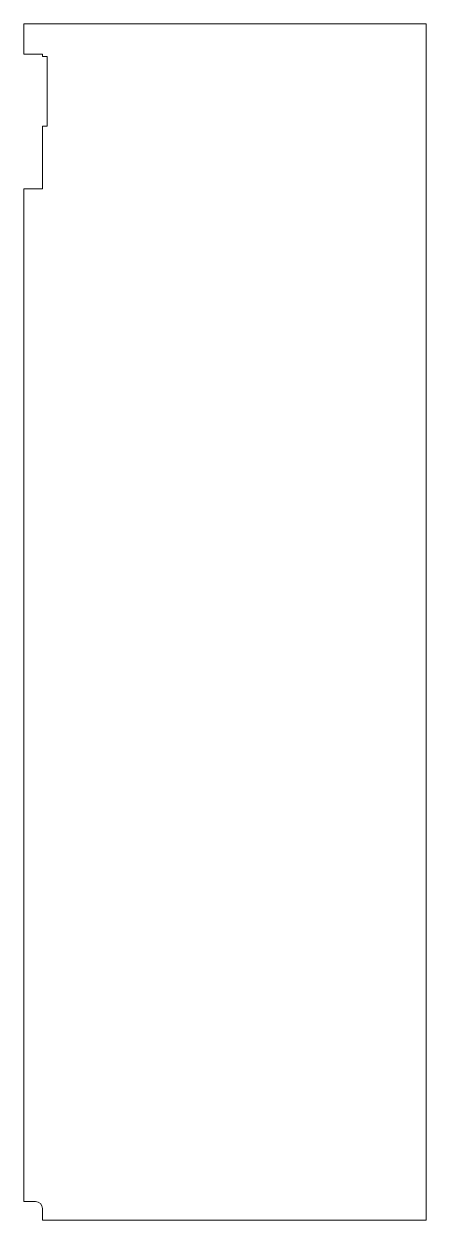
# Model space of a CAD drawing. Header units: millimetres. Extents: x 252 to 1117, y -865 to 1710.
import ezdxf

# ---------------------------------------------------------------- set-up
doc = ezdxf.new("R2010")
doc.units = ezdxf.units.MM
doc.layers.add('IV_OUTER_PROFILE', color=7, linetype='Continuous', lineweight=5)

msp = doc.modelspace()

# ---------------------------------------------------------------- linework, layer by layer
at = {"layer": 'IV_OUTER_PROFILE'}
for p, q in [((1116.6, 1710), (251.6, 1710)), ((251.6, 1710), (251.6, 1645)), ((1116.6, -865), (1116.6, 1710)), ((251.6, 1645), (291.6, 1645)), ((291.6, 1645), (291.6, 1640)), ((291.6, 1640), (301.6, 1640)), ((301.6, 1640), (301.6, 1490)), ((301.6, 1490), (291.6, 1490)), ((291.6, 1490), (291.6, 1355)), ((291.6, 1355), (251.6, 1355)), ((251.6, 1355), (251.6, -825)), ((251.6, -825), (276.6, -825)), ((291.6, -840), (291.6, -865)), ((291.6, -865), (1116.6, -865))]:
    msp.add_line(p, q, dxfattribs=at)
msp.add_arc((276.6, -840), 15, 0, 90, dxfattribs=at)

doc.saveas('drawing.dxf')
